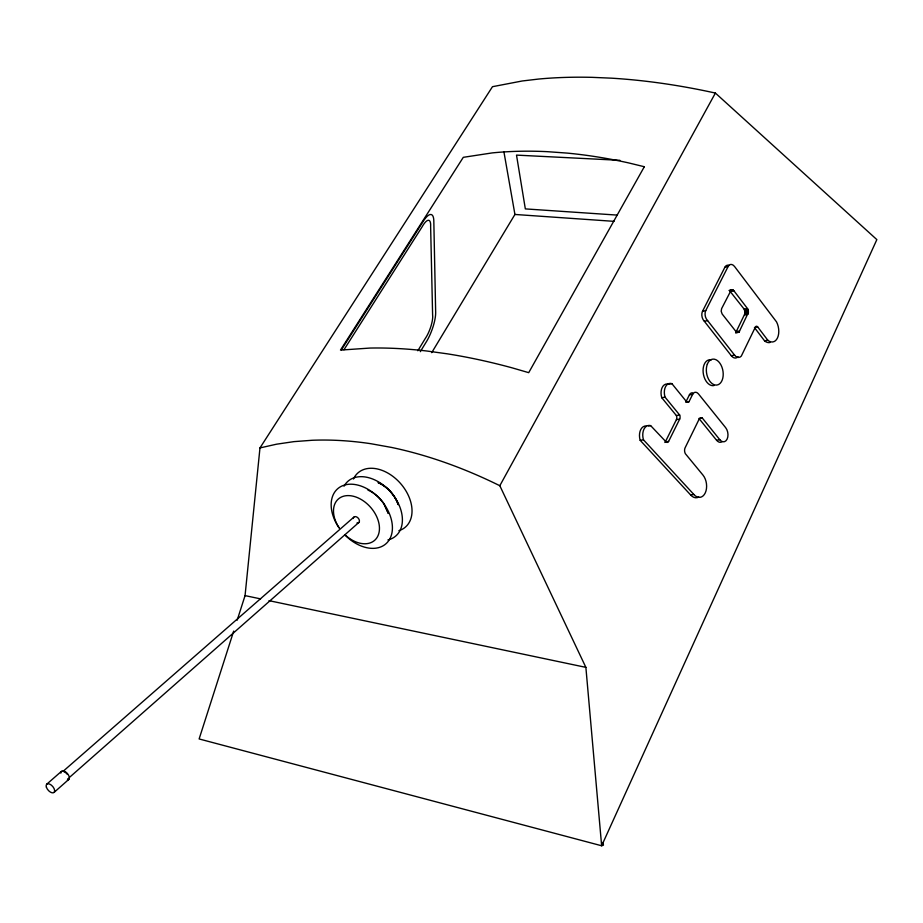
<?xml version="1.0" encoding="UTF-8"?>
<svg xmlns="http://www.w3.org/2000/svg" width="923" height="923" viewBox="0 0 923 923"><rect width="100%" height="100%" fill="white"/><g stroke="black" fill="none" stroke-linecap="round" stroke-linejoin="round"><path stroke-width="1.38" d="M748.415 312.436L747.492 308.582L733.797 290.653L731.247 289.995L721.636 308.582L721.175 311.224L722.132 313.97L736.739 332.522L739.138 331.911L748.415 312.436L745.184 313.105L735.619 332.903M745.184 313.105L744.261 309.263L729.47 290.572L732.7 289.845M237.188 620.187L245.057 595.612L259.974 447.92L492.478 86.693L522.222 80.982L538.49 79.066A339.526 149.064 16.8 0 1 592.243 77.347L611.591 78.178A339.526 149.064 16.8 0 1 715.394 93.061L876.85 239.611L601.646 845.768L199.126 738.954L233.681 631.113M664.941 442.463A3.023 1.973 81.1 0 0 665.31 441.921L668.61 441.413L679.686 419.088A3.657 2.354 80.6 0 0 679.651 415.015L665.056 397.155A10.661 6.888 80 0 1 665.518 386.76A10.661 6.888 80 0 1 671.886 383.645L686.377 401.505A3.161 2.019 80.2 0 0 688.996 401.69L692.677 394.294A6.461 4.119 80.3 0 1 698.434 393.856L725.64 427.649A8.18 5.157 81.1 0 1 727.116 439.117A8.18 5.157 81.1 0 1 719.848 439.763L716.571 440.259L698.942 418.442L702.218 417.911L719.848 439.763M665.31 441.921L676.409 419.63A3.646 2.354 80.6 0 0 676.374 415.558L661.768 397.732A10.638 6.888 80 0 1 662.241 387.36A10.638 6.888 80 0 1 668.61 384.245L671.886 383.645M692.573 392.829A6.449 4.119 80.3 0 0 689.4 394.871L685.72 402.255L688.996 401.69M757.691 326.904A2.757 1.684 79.1 0 0 755.372 327.077L741.319 356.07A8.584 5.319 79.4 0 1 734.57 355.124L707.595 320.581A6.657 4.165 78.6 0 1 705.76 310.578L728.109 266.516A7.361 4.523 77.8 0 1 734.616 266.574L776.555 321.919A13.245 8.03 79.1 0 1 777.454 337.991A13.245 8.03 79.1 0 1 767.798 340.229L764.567 340.864L754.449 327.55L757.691 326.904L767.798 340.229M738.065 356.682A8.572 5.319 79.4 0 1 731.316 355.736L704.341 321.273A6.646 4.165 78.5 0 1 702.518 311.282L724.878 267.266A7.349 4.523 77.8 0 1 729.089 265.432M603.157 842.295L603.411 845.168L601.646 845.768L585.874 667.364L499.816 485.717L715.394 93.061M431.71 352.678L514.93 214.459L503.946 151.995M417.819 350.763L425.249 338.533A15.691 4.419 -69.9 0 0 432.61 314.997L430.626 226.493A16.741 4.973 -70.8 0 0 422.134 226.816L343.979 349.736M420.3 351.675L426.68 341.256A22.002 6.196 -69.9 0 0 435.668 312.539L433.81 220.712A23.467 6.969 -70.8 0 0 423.438 221.012L342.664 347.867A24.517 7.719 -69.4 0 0 341.51 349.794M69.213 777.628L358.909 522.43M54.203 792.28L68.867 779.347M46.6 784.319L61.322 771.455M63.145 771.282L353.786 517.203M724.878 267.266L728.109 266.516M259.974 447.92L276.565 444.194L293.976 441.632L312.17 440.271A399.521 254.287 42.9 0 1 370.85 443.709L391.548 447.436A399.521 254.287 42.9 0 1 499.816 485.717M729.089 290.468L732.32 289.753M729.851 290.757L733.081 290.041M730.208 291.022L733.45 290.307M730.555 291.368L733.797 290.653M702.518 311.282L705.76 310.578M744.261 309.263L747.492 308.582M744.538 309.736L747.78 309.055M744.78 310.255L748.011 309.563M744.965 310.809L748.207 310.116M745.103 311.386L748.345 310.693M745.184 311.962L748.426 311.282M745.207 312.551L748.449 311.87M704.341 321.273L707.595 320.581M745.092 313.647L748.334 312.966M744.953 314.132L748.184 313.451M744.757 314.57L747.988 313.889M744.515 314.939L747.745 314.258M736.277 331.68L739.519 331.034M736.104 332.153L739.358 331.507M735.885 332.568L739.138 331.911M736.704 332.684L738.873 332.257M731.316 355.736L734.57 355.124M661.768 397.732L665.056 397.155M689.4 394.871L692.677 394.294M676.374 415.558L679.651 415.015M676.409 419.63L679.686 419.088M648.454 425.988L650.646 425.63L665.691 441.494A3.034 1.973 81.1 0 0 668.61 441.413M646.077 425.941A11.099 7.292 80.9 0 0 640.181 440.317L643.469 439.81A11.111 7.28 80.9 0 1 650.646 425.63M640.181 440.317L690.577 494.901L693.888 494.497A12.784 8.192 82.2 0 0 705.276 492.882A12.784 8.192 82.2 0 0 702.968 475.091L685.351 453.689A4.88 3.138 81.4 0 1 685.108 447.805L698.849 419.734A5.907 3.761 80.8 0 1 702.218 417.911M619.898 160.314L516.511 155.11L525.337 208.898L617.279 215.105M514.93 214.459L614.026 221.347M245.057 595.612L260.551 598.877M268.997 600.654L585.874 667.364M643.469 439.81L693.888 494.497M383.841 503.589L388.375 513.488L383.841 503.543A27.298 18.76 48.7 0 0 367.942 490.067M353.451 479.025A36.02 25.002 48.7 0 1 400.501 483.444A36.02 25.002 48.7 0 1 398.886 530.69M60.872 773.128A5.469 2.965 48.8 0 1 64.16 771.12A5.469 2.965 48.8 0 1 69.006 776.185A5.469 2.965 48.8 0 1 67.402 779.947M64.045 771.859A4.407 2.388 48.8 0 1 67.391 774.455M68.14 778.574A4.407 2.388 48.8 0 1 67.633 778.943M339.352 528.175A27.494 18.772 48.7 0 1 349.482 495.639A27.494 18.772 48.7 0 1 379.318 530.829A27.494 18.772 48.7 0 1 344.856 534.659M338.926 527.633A36.608 25.071 48.7 0 1 353.001 484.287A36.608 25.071 48.7 0 1 392.09 532.063A36.608 25.071 48.7 0 1 344.902 534.925M698.826 497.001A12.76 8.192 82.2 0 1 690.577 494.901M721.809 441.898A8.169 5.157 81.1 0 1 716.571 440.259M713.975 385.56A13.095 8.249 79.8 0 1 703.176 372.638A13.095 8.249 79.8 0 1 711.298 359.855M769.978 342.491A13.234 8.03 79.1 0 1 764.567 340.864M344.014 486.213A36.343 25.059 48.7 0 1 391.952 493.493A36.343 25.059 48.7 0 1 387.925 539.932M353.29 518.484A3.669 2.504 48.7 0 1 356.255 516.788A3.669 2.504 48.7 0 1 359.393 520.618A3.669 2.504 48.7 0 1 356.97 522.983M644.323 166.728L528.717 372.661L512.023 367.816A392.702 186.296 27.1 0 0 447.332 353.832L426.864 351.017A393.498 186.608 27.1 0 0 369.95 348.063L340.472 350.094L463.288 157.325L492.224 152.906A366.869 209.279 26.2 0 1 547.327 151.672L566.964 153.08A366.35 209.025 26.2 0 1 628.528 162.886L644.323 166.728M398.125 504.558A27.102 18.748 48.7 0 0 378.061 482.567A27.171 18.795 48.7 0 1 398.171 504.558M46.358 787.077A5.515 2.942 48.8 0 0 53.569 792.73A5.515 2.942 48.8 0 0 51.284 785.081A5.515 2.942 48.8 0 0 46.358 787.077M707.318 364.181A13.118 8.249 79.8 0 0 715.071 384.983A13.118 8.249 79.8 0 0 721.936 367.135A13.118 8.249 79.8 0 0 707.318 364.181"/></g></svg>
